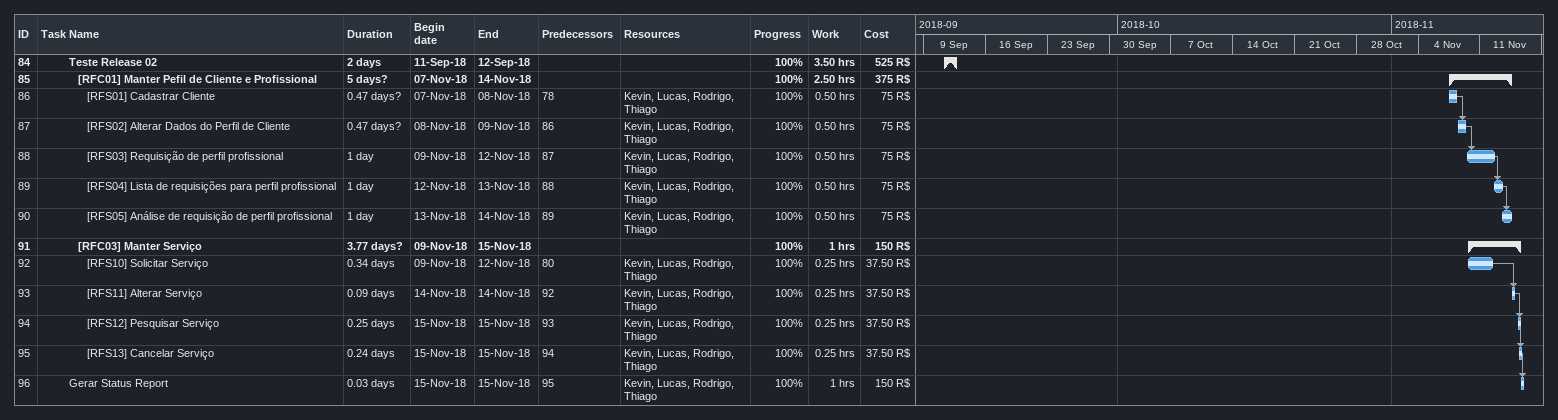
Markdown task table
| ID | Level | Task | Duration | Start | Finish | Predecessors | Resources | % complete | Work (h) | Cost (R$) |
|---|---|---|---|---|---|---|---|---|---|---|
| 84 | 4 | **Teste Release 02** | 2d | 2018-09-11 | 2018-09-12 |  |  | 100 | 3.50 | 525 |
| 85 | 5 | **[RFC01] Manter Pefil de Cliente e Profissional** | 5d? | 2018-11-07 | 2018-11-14 |  |  | 100 | 2.50 | 375 |
| 86 | 6 | [RFS01] Cadastrar Cliente | 0.47d? | 2018-11-07 | 2018-11-08 | 78 | Kevin, Lucas, Rodrigo, Thiago | 100 | 0.50 | 75 |
| 87 | 6 | [RFS02] Alterar Dados do Perfil de Cliente | 0.47d? | 2018-11-08 | 2018-11-09 | 86 | Kevin, Lucas, Rodrigo, Thiago | 100 | 0.50 | 75 |
| 88 | 6 | [RFS03] Requisição de perfil profissional | 1d | 2018-11-09 | 2018-11-12 | 87 | Kevin, Lucas, Rodrigo, Thiago | 100 | 0.50 | 75 |
| 89 | 6 | [RFS04] Lista de requisições para perfil profissional | 1d | 2018-11-12 | 2018-11-13 | 88 | Kevin, Lucas, Rodrigo, Thiago | 100 | 0.50 | 75 |
| 90 | 6 | [RFS05] Análise de requisição de perfil profissional | 1d | 2018-11-13 | 2018-11-14 | 89 | Kevin, Lucas, Rodrigo, Thiago | 100 | 0.50 | 75 |
| 91 | 5 | **[RFC03] Manter Serviço** | 3.77d? | 2018-11-09 | 2018-11-15 |  |  | 100 | 1 | 150 |
| 92 | 6 | [RFS10] Solicitar Serviço | 0.34d | 2018-11-09 | 2018-11-12 | 80 | Kevin, Lucas, Rodrigo, Thiago | 100 | 0.25 | 37.50 |
| 93 | 6 | [RFS11] Alterar Serviço | 0.09d | 2018-11-14 | 2018-11-14 | 92 | Kevin, Lucas, Rodrigo, Thiago | 100 | 0.25 | 37.50 |
| 94 | 6 | [RFS12] Pesquisar Serviço | 0.25d | 2018-11-15 | 2018-11-15 | 93 | Kevin, Lucas, Rodrigo, Thiago | 100 | 0.25 | 37.50 |
| 95 | 6 | [RFS13] Cancelar Serviço | 0.24d | 2018-11-15 | 2018-11-15 | 94 | Kevin, Lucas, Rodrigo, Thiago | 100 | 0.25 | 37.50 |
| 96 | 4 | Gerar Status Report | 0.03d | 2018-11-15 | 2018-11-15 | 95 | Kevin, Lucas, Rodrigo, Thiago | 100 | 1 | 150 |
